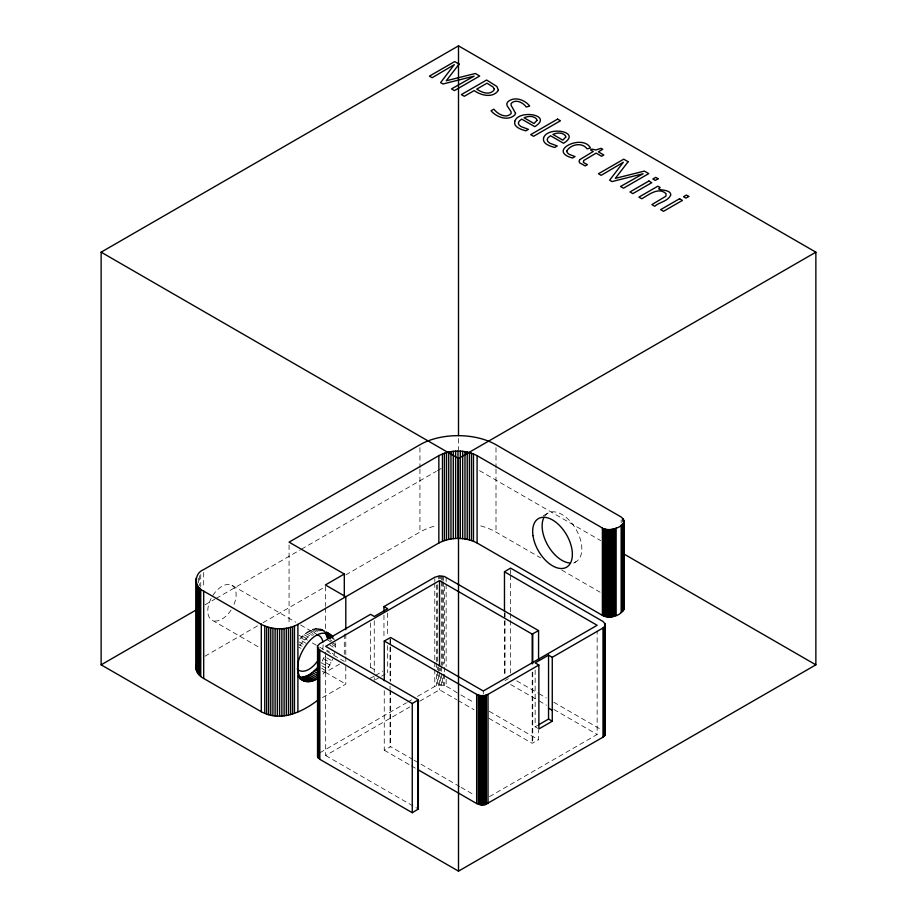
<?xml version="1.0" encoding="UTF-8"?>
<svg xmlns="http://www.w3.org/2000/svg" width="917" height="917" viewBox="0 0 917 917"><rect width="100%" height="100%" fill="white"/><g stroke="black" fill="none" stroke-linecap="round" stroke-linejoin="round"><path stroke-width="0.69" stroke-dasharray="4.58 3.44" d="M335.129 642.771L335.347 648.342L329.948 645.224M334.774 652.423L334.281 654.52L326.716 650.153M322.979 674.098L328.664 667.026L332.882 658.784M329.879 665.043L322.314 660.676L324.435 656.526L332 660.893M324.48 631.034C315.735 624.546 304.983 632.398 299.492 639.493L305.969 643.241M505.038 680.632L508.35 678.626M205.007 604.853L214.899 599.145M216.137 598.434L300.226 549.891M301.452 549.168L436.24 471.349M437.478 470.639L441.192 468.495M204.927 656.228L261.769 623.411M263.007 622.7L324.79 587.029M345.801 574.902L419.94 532.089A53.794 31.052 0 0 1 435.243 525.911M543.219 515.835L547.942 513.107M325.386 652.251L325.386 672.299L339.565 664.103M322.463 697.55L345.801 684.082L345.801 664.034M374.216 676.138L370.56 678.248L370.56 675.52M375.431 675.439L382.744 671.21M573.664 563.118L576.025 561.743M375.489 679.692L380.36 676.872M381.575 676.173L385.232 674.064M319.827 752.8L406.369 702.835M407.607 702.124L412.547 699.27M417.487 696.416L434.796 686.42C443.702 681.663 452.459 690.581 459.704 694.249M325.673 656.263L325.673 755.528L409.819 706.938M419.722 701.23L439.518 689.802L456.815 699.786M384.257 690.661L384.257 750.209L390.631 746.69L412.868 759.528M535.15 669.995L535.15 726.814L537.591 725.404M488.944 718.332L532.192 743.297L538.566 739.778L538.566 729.852M489.495 796.621L597.15 734.471L597.15 630.953M479.522 470.639L600.704 540.606M480.703 525.911A53.794 31.052 0 0 1 496.005 532.089L540.617 557.845M561.674 570.007L600.085 592.187M516.73 680.85L537.671 692.943M538.909 693.653L546.303 697.929M553.696 702.193L601.758 729.943M510.654 684.529L537.832 700.221M539.07 700.932L546.486 705.219M553.902 709.494L597.15 734.471M535.15 726.814L537.626 728.236M460.93 694.96L474.49 702.789M489.277 711.317L538.566 739.778M458.053 700.496L474.112 709.769M321.099 629.2L324.343 631.079M319.792 628.798L324.114 631.297M318.394 628.581L323.804 631.698M316.938 628.546L322.337 631.664M315.414 628.695L320.812 631.813M332.114 638.347L334.281 639.585L333.65 638.198M313.843 629.028L318.165 631.526M312.227 629.555L317.626 632.673M329.73 639.653L331.885 640.903M310.588 630.243L315.998 633.36M327.782 640.169L331.026 642.038M332.103 642.668L335.347 644.536M212.836 595.442A20.059 11.577 -60 0 1 231.978 585.355L295.698 622.139M300.593 624.97L316.525 634.163M308.949 631.114L314.348 634.232M332.172 644.525L335.416 646.393M370.56 667.335L374.262 669.467M307.298 632.145L312.697 635.263M305.659 633.338L311.058 636.455M304.054 634.679L309.453 637.808M302.472 636.169L307.883 639.287M298.885 635.16L307.47 640.123M312.388 642.955L318.52 646.496M319.746 647.207L344.299 661.375M300.948 637.774L306.358 640.891M299.183 641.946L303.504 644.445M298.953 644.491L302.186 646.359M323.426 658.624L330.991 662.991M298.816 647.104L300.971 648.353M321.099 662.659L328.664 667.026M321.947 665.822L327.358 668.94M321.638 668.275L325.959 670.774M325.386 672.299L345.801 684.082M322.337 671.244L324.503 672.493M211.093 598.469A20.059 11.577 -60 0 0 211.93 620.098L258.479 646.978M414.106 760.239L459.83 786.637M461.068 787.348L474.651 795.199M384.257 750.209L410.128 765.156M411.366 765.867L416.295 768.71M325.673 755.528L418.347 809.035M322.314 629.784L324.435 631.481M621.153 519.859L621.153 522.724M532.754 672.081L532.754 742.976M532.192 672.402L532.192 743.297M510.563 569.526L510.563 573.778M510.563 575.2L510.563 612.063M510.563 613.484L510.563 619.158M510.563 620.568L510.563 673.032M505.038 612.567L505.038 676.379M504.476 612.9L504.476 676.712M496.005 447.611L496.005 467.659M496.005 469.091L496.005 532.089M483.305 691.017L483.305 693.848M458.5 438.509L458.5 449.938M446.143 577.24L446.143 582.914M446.143 584.324L446.143 666.567M446.143 679.325L446.143 686.42M444.481 586.433L444.481 665.834M444.481 667.255L444.481 672.918M444.481 674.339L444.481 685.687M443.541 576.231L443.541 580.484M443.541 581.905L443.541 664.149M443.541 674.075L443.541 685.412M442.556 576.036L442.556 580.289M442.556 581.71L442.556 665.375M442.556 678.133L442.556 685.217M441.524 575.922L441.524 580.174M441.524 581.596L441.524 665.249M441.524 666.67L441.524 672.344M441.524 673.754L441.524 685.102M440.469 575.887L440.469 578.719M440.469 668.046L440.469 670.889M440.469 676.551L440.469 685.068M439.426 575.922L439.426 578.753M439.426 668.092L439.426 670.923M439.426 672.344L439.518 689.802M438.395 576.036L438.395 578.879M438.395 666.785L438.395 685.217M437.409 584.748L437.409 661.306M437.409 666.98L437.409 669.823M437.409 671.233L437.409 685.412M436.458 585.012L436.458 661.581M436.458 663.002L436.458 668.665M436.458 674.339L436.458 685.687M434.796 578.661L434.796 581.493M434.796 582.914L434.796 660.893M434.796 662.315L434.796 667.989M434.796 669.41L434.796 686.42M419.94 447.611L419.94 467.659M419.94 469.091L419.94 532.089M390.631 638.92L390.631 681.457M390.631 689.974L390.631 746.69M390.057 639.252L390.057 680.368M390.057 686.042L390.057 688.885M390.057 690.295L390.057 747.011M387.673 612.992L387.673 635.722M387.673 645.671L387.673 672.654M383.959 615.112L383.959 637.842M374.262 620.775L374.262 672.207M374.262 677.663L374.262 680.391M370.56 622.93L370.56 670.063M345.801 633.968L345.801 655.437M345.801 656.87L345.801 662.601M344.299 634.174L344.299 654.222M325.386 586.387L325.386 606.435M325.386 607.856L325.386 630.77M289.061 545.007L289.061 625.199M203.689 572.46L203.689 588.21M200.743 574.489L200.743 587.384M199.505 575.612L199.505 585.631M198.439 578.226L198.439 583.946M544.79 516.042A28.083 16.208 60 0 1 575.395 528.272A28.083 16.208 60 0 1 573.366 562.786M231.978 585.355A20.059 11.577 -60 0 1 232.815 606.985M231.073 610.011A20.059 11.577 -60 0 1 211.93 620.098M323.128 644.766A20.059 11.577 -60 0 1 322.646 649.282M299.825 645.671A20.059 11.577 -60 0 1 313.797 634.759"/><path stroke-width="1.38" d="M344.299 596.944L344.299 574.031L289.061 542.142L438.853 455.669C450.534 449.513 465.412 449.513 477.092 455.669L602.389 528.009C608.67 533.086 631.549 525.269 621.153 517.005L496.005 444.745A53.794 31.052 0 0 0 419.94 444.745L203.689 569.595C193.831 573.354 193.831 587.361 203.689 591.121L261.311 624.385C272.498 630.277 286.723 630.277 297.899 624.385L438.853 543.013C450.534 536.858 465.412 536.858 477.092 543.013L602.389 615.353C609.381 619.124 622.116 616.006 624.019 607.902M383.959 610.86L383.959 606.596L387.673 608.739L374.262 616.476L370.56 614.333L319.827 643.619L317.752 645.694L317.546 647.494L319.827 650.153L412.26 703.522L412.26 812.703L319.827 759.333L317.752 757.259L317.752 754.874M417.522 769.42L476.668 803.567L481.299 804.885L485.414 804.576L602.996 737.188L605.071 735.113L604.727 732.156M196.868 663.759C193.991 669.57 198.553 675.863 203.689 678.465L261.311 711.73C280.293 722.172 301.865 712.371 317.546 700.382M552.263 657.294L552.263 721.221L538.864 728.958L538.864 665.031L535.15 662.888L548.549 655.151L552.263 657.294L602.996 628.007L604.727 626.506L605.266 624.133L602.996 621.474L510.563 568.104L504.476 571.784L504.476 611.479M299.492 677.319C306.45 677.663 312.456 672.986 316.938 668.126M412.26 703.522L418.347 699.843L418.347 809.035L412.26 812.703M101.134 252.175L458.5 45.85L815.866 252.175L815.866 664.825L458.5 871.15L101.134 664.825L101.134 252.175L458.5 458.5L815.866 252.175M101.134 664.825L196.353 609.851M344.299 574.031L325.386 584.954L345.801 596.738L345.801 629.67M383.959 606.596L434.796 577.24L439.426 575.922L444.481 576.506L538.566 630.598L538.566 660.378M538.566 630.598L532.192 634.117L439.518 580.621L325.673 646.347L418.347 699.843M384.257 680.735L384.257 641.029L476.668 694.387L480.267 695.59L484.428 695.59L488.016 694.387L538.864 665.031M538.806 724.705L548.549 719.077L552.263 721.221M384.257 641.029L390.631 637.51L483.305 691.017L597.15 625.291L504.476 571.784M299.893 678.603C304.616 682.672 311.471 682.454 316.503 679.153L308.949 674.786M327.564 638.404L325.317 632.581L332.882 636.948C317.305 623.182 299.527 650.336 297.887 664.275A26.742 15.44 -60 0 0 297.887 671.863L300.134 677.686L303.137 680.483M624.202 554.166L815.866 664.825M548.549 708.153L552.263 710.297M326.635 632.283L329.879 634.151M326.498 632.329L330.991 634.919M325.512 632.111L332 635.848M326.085 633.83L332.562 637.567M326.716 635.217L331.037 637.716M327.209 636.753L330.452 638.622M315.414 669.731L317.569 670.98M313.843 671.221L318.165 673.708M312.227 672.562L317.626 675.68M310.588 673.754L318.153 678.121M307.298 675.657L314.863 680.024M305.659 676.345L313.224 680.712M304.054 676.872L311.608 681.239M302.472 677.204L310.038 681.572M300.948 677.354L308.513 681.721M297.968 676.448L307.057 681.686M299.183 677.72L305.659 681.469M299.859 678.465L304.352 681.067M624.019 520.558L623.904 609.392M623.72 522.53L623.72 609.885M623.457 519.091L623.457 521.956M623.457 523.011L623.457 610.355M623.124 518.632L623.124 521.498M623.124 523.469L623.124 610.814M622.723 523.916L622.723 611.261M622.265 524.341L622.265 611.685M621.153 525.109L621.153 612.453M616.132 528.009L616.132 615.353M614.837 528.628L614.837 615.972M614.115 528.891L614.115 616.235M613.37 529.12L613.37 616.465M612.579 529.304L612.579 616.648M611.777 529.453L611.777 616.797M610.951 529.556L610.951 616.9M610.103 529.625L610.103 616.969M609.255 529.648L609.255 616.992M608.407 529.625L608.407 616.969M607.57 529.556L607.57 616.9M606.745 529.453L606.745 616.797M605.931 529.304L605.931 616.648M605.151 529.12L605.151 616.465M605.266 624.133L605.266 734.528M605.071 623.549L605.071 735.113M604.727 626.506L604.727 735.686M604.395 528.891L604.395 616.235M604.269 627.056L604.269 736.236M603.684 528.628L603.684 615.972M602.996 628.007L602.996 737.188M602.389 528.009L602.389 615.353M548.549 655.151L548.549 719.077M532.754 633.796L532.754 663.576M532.192 634.117L532.192 663.897M488.016 694.387L488.016 803.567M486.354 695.12L486.354 804.301M485.414 695.395L485.414 804.576M484.428 695.59L484.428 804.771M483.397 695.705L483.397 804.885M482.342 695.751L482.342 804.931M481.299 695.705L481.299 804.885M480.267 695.59L480.267 804.771M479.282 695.395L479.282 804.576M478.33 695.12L478.33 804.301M477.092 455.669L477.092 543.013M476.668 694.387L476.668 803.567M473.481 453.915L473.481 541.259M471.498 453.181L471.498 540.526M469.401 452.551L469.401 539.907M467.223 452.035L467.223 539.379M464.976 451.623L464.976 538.967M462.672 451.336L462.672 538.68M460.334 451.153L460.334 538.497M458.5 45.85L458.5 435.655M458.5 458.5L458.5 871.15M457.973 451.095L457.973 538.439M455.611 451.153L455.611 538.497M453.273 451.336L453.273 538.68M450.969 451.623L450.969 538.967M448.722 452.035L448.722 539.379M446.545 452.551L446.545 539.907M444.447 453.181L444.447 540.526M442.464 453.915L442.464 541.259M439.518 580.621L439.518 665.696M438.853 455.669L438.853 543.013M417.785 700.175L417.785 809.356M319.827 650.153L319.827 759.333M318.554 649.202L318.554 758.382M318.096 648.651L318.096 757.832M317.752 648.078L317.752 757.259M317.546 646.279L317.546 756.674M297.899 624.385L297.899 711.73M294.449 626.059L294.449 713.403M292.546 626.758L292.546 714.102M290.54 627.366L290.54 714.71M288.454 627.858L288.454 715.203M286.299 628.248L286.299 715.592M284.098 628.535L284.098 715.879M281.863 628.707L281.863 716.051M279.605 628.764L279.605 716.108M277.358 628.707L277.358 716.051M275.111 628.535L275.111 715.879M272.911 628.248L272.911 715.592M270.756 627.858L270.756 715.203M268.681 627.366L268.681 714.71M266.675 626.758L266.675 714.102M264.772 626.059L264.772 713.403M261.311 624.385L261.311 711.73M203.689 591.121L203.689 678.465M200.743 589.092L200.743 676.437M199.505 587.969L199.505 675.313M198.439 586.788L198.439 674.133M197.568 585.562L197.568 672.906M196.868 584.301L196.868 671.645M196.376 577.71L196.376 670.35M196.078 579.028L196.078 669.032M317.076 634.839A20.059 11.577 -60 0 1 322.91 642.038M317.076 661.673A20.059 11.577 -60 0 1 297.326 669.055M570.374 563.049A28.083 16.208 60 0 1 547.942 545.535A28.083 16.208 60 0 1 543.987 517.348M566.844 150.858L567.199 152.68L569.159 154.343L575.028 156.566L572.495 158.022C546.383 150.869 582.914 133.355 590.422 147.992L587.109 148.886C582.146 141.975 570.867 144.221 566.844 150.858M494.183 88.743L493.873 90.347C489.059 95.551 481.643 92.434 476.748 89.109L487.019 83.183L493.002 87L494.183 88.743M670.659 195.08C668.275 201.27 659.277 202.072 654.749 206.256L651.884 204.606L665.891 196.215L666.04 193.647C658.36 186.61 648.651 194.931 641.797 198.771L638.92 197.121L657.856 186.185L660.194 187.538C653.592 191.068 671.588 188.283 670.659 195.08M514.769 121.262C513.245 127.303 521.567 129.561 525.877 130.833L528.433 129.354L521.108 126.603L518.965 124.872L518.334 123.004L519.24 121.078L521.716 119.118L534.76 126.649C553.742 115.061 518.907 108.974 514.769 121.262M543.575 137.894C542.05 143.935 550.36 146.193 554.682 147.465L557.238 145.986L549.913 143.235L547.758 141.493L547.14 139.636L548.045 137.699L550.509 135.739L563.554 143.27C582.547 131.681 547.713 125.606 543.575 137.894M658.119 178.758L655.242 180.42L652.847 179.033L655.724 177.359L658.119 178.758M688.793 196.467L685.916 198.118L683.509 196.742L686.397 195.069L688.793 196.467M515.549 113.261L514.804 114.992C507.789 121.434 496.51 117.17 491.031 110.797L493.862 109.157C497.484 113.983 506.23 119.072 511.205 113.456L510.987 111.553L507.193 105.913L506.792 103.816L507.651 102.016C514.105 95.849 524.879 99.735 529.705 106.074L526.232 107.025C523.171 102.521 515.331 98.566 511.056 103.598L511.159 105.432L515.549 113.261M498.424 90.164C493.231 98.509 480.909 95.54 474.227 90.565L464.3 96.296L461.354 94.6L486.618 80.02L496.854 86.462L498.424 90.164M579.808 159.627L579.028 161.266L579.659 162.882L585.229 165.92L587.419 164.647L583.441 162.492L583.67 160.544L596.13 153.116L601.621 156.291L603.844 155.007L598.354 151.832L602.744 149.299L601.082 148.336L595.832 149.975L591.923 149.104L590.548 149.895L593.253 151.465L579.808 159.627M536.961 120.425L534.015 123.52L524.111 117.812C528.032 115.932 533.35 115.599 536.571 118.958L536.961 120.425M565.766 137.057L562.82 140.152L552.917 134.432C556.825 132.564 562.144 132.22 565.376 135.578L565.766 137.057M459.096 64.133L446.258 80.776L475.304 73.486L479.694 76.019L454.431 90.6L451.496 88.903L474.089 76.145L442.957 83.986L440.596 82.61L454.27 64.66L432.125 77.727L429.408 76.157L454.672 61.577L459.096 64.133M628.145 161.724L615.307 178.379L644.353 171.089L648.743 173.622L623.48 188.203L620.545 186.506L643.138 173.737L612.006 181.577L609.633 180.213L623.319 162.252L601.174 175.33L598.457 173.76L623.72 159.18L628.145 161.724M557.582 119.118L530.691 134.639L533.568 136.289L560.447 120.769L557.582 119.118M648.915 181.016L629.979 191.951L632.845 193.613L651.781 182.678L648.915 181.016M679.577 198.725L660.641 209.661L663.507 211.311L682.443 200.387L679.577 198.725M532.972 535.585A28.083 16.208 60 0 0 565.285 567.818A28.083 16.208 60 0 0 559.313 525.269A28.083 16.208 60 0 0 532.972 535.585"/></g></svg>
